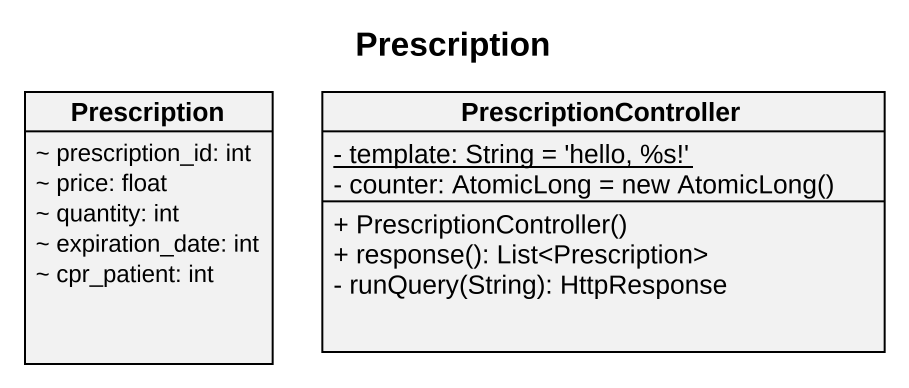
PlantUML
@startuml
title Prescription
hide circle
hide empty members
skinparam classAttributeIconSize 0
class Prescription {
  ~ prescription_id: int
  ~ price: float
  ~ quantity: int
  ~ expiration_date: int
  ~ cpr_patient: int
}
class PrescriptionController {
  {static} - template: String = 'hello, %s!'
  {field} - counter: AtomicLong = new AtomicLong()
  + PrescriptionController()
  + response(): List<Prescription>
  - runQuery(String): HttpResponse
}
@enduml
